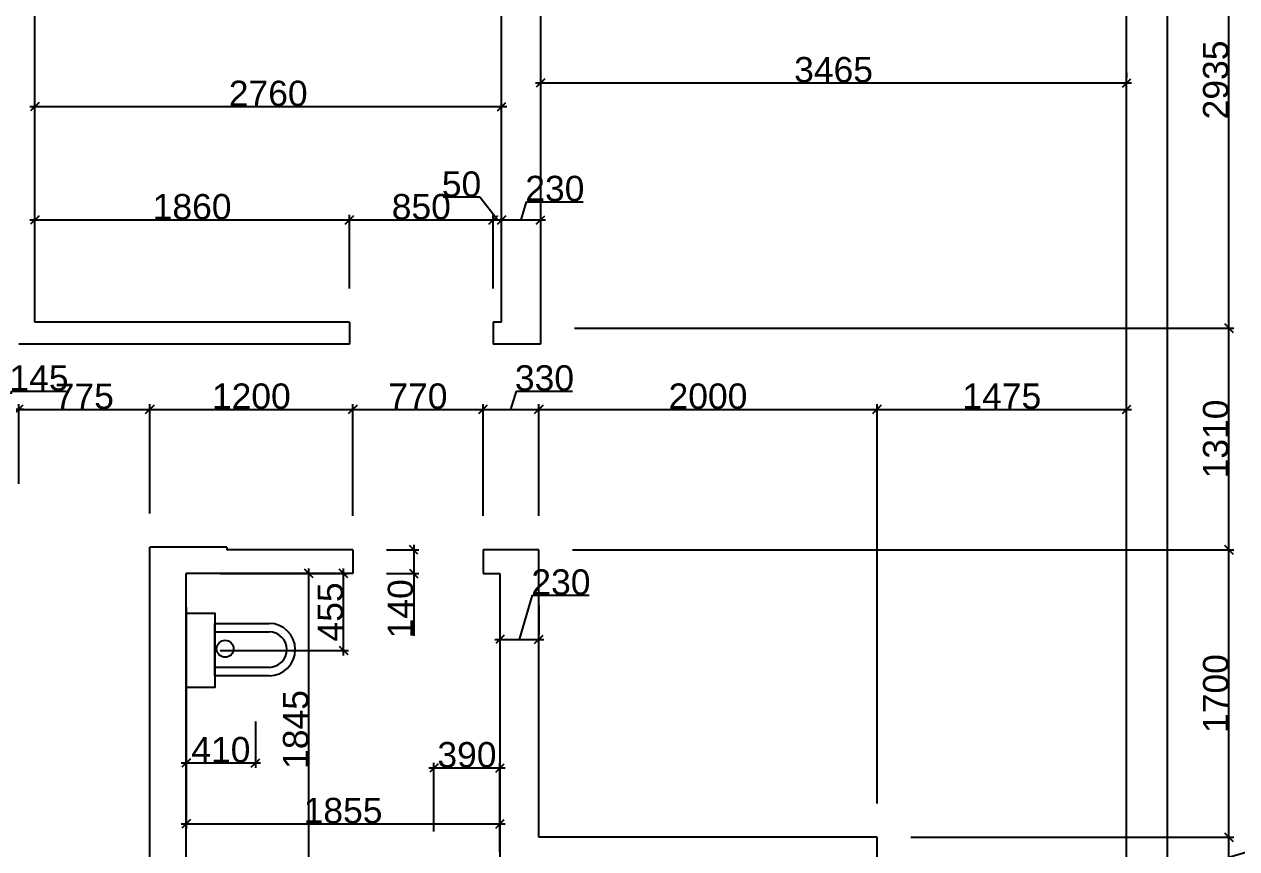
# Model space of a CAD drawing. Header units: millimetres. Extents: x -1666 to 220555, y -7114 to 28673.
# Drawn here: x 3748 to 10916, y 513 to 5387 of the extents above; entities that cross this region are included whole.
import ezdxf

# ---------------------------------------------------------------- set-up
doc = ezdxf.new("R2010")
doc.units = ezdxf.units.MM
doc.header["$LTSCALE"] = 80
doc.layers.add('daochu', color=7, linetype='Continuous')
doc.styles.get("Standard").update_dxf_attribs({"font": 'arial.ttf'})
doc.dimstyles.new('ISO-25', dxfattribs={"dimtxt": 150, "dimasz": 50, "dimexe": 30, "dimexo": 200, "dimtad": 1, "dimtxsty": 'Standard', "dimblk": 'OBLIQUE', "dimcen": 2.5, "dimdle": 30, "dimclrd": 3, "dimclre": 3, "dimclrt": 3, "dimadec": 0, "dimazin": 0, "dimtfac": 1, "dimtmove": 0, "dimatfit": 3, "dimfxl": 1, "dimtfillclr": 3, "dimarcsym": 0})

# ---------------------------------------------------------------- blocks, each defined once
blk = doc.blocks.new('_Oblique')
at = {"color": 0, "linetype": 'ByBlock', "lineweight": -2}
blk.add_line((-0.5, -0.5), (0.5, 0.5), dxfattribs=at)
blk = doc.blocks.new('*D35')
at = {"color": 3, "lineweight": -2, "transparency": 16777216}
for p, q in [((6170, 615), (6170, 1020)), ((6560, 495), (6560, 1020)), ((6140, 990), (6590, 990))]:
    blk.add_line(p, q, dxfattribs=at)
at = {"layer": 'Defpoints', "color": 0, "transparency": 16777216}
for p in [(6560, 990), (6170, 415), (6560, 295)]:
    blk.add_point(p, dxfattribs=at)
at = {"color": 3, "lineweight": -2, "transparency": 16777216, "xscale": 50, "yscale": 50, "zscale": 50, "rotation": 180}
blk.add_blockref('_Oblique', (6170, 990), dxfattribs=at)
at = {"color": 3, "lineweight": -2, "transparency": 16777216, "xscale": 50, "yscale": 50, "zscale": 50}
blk.add_blockref('_Oblique', (6560, 990), dxfattribs=at)
at = {"color": 3, "transparency": 16777216, "insert": (6365, 1067.3), "char_height": 150, "attachment_point": 5}
blk.add_mtext('390', dxfattribs=at)
blk = doc.blocks.new('*D60')
at = {"color": 3, "lineweight": -2, "transparency": 16777216}
for p, q in [((3780, 4230), (5700, 4230)), ((3810, 3825), (3810, 4260)), ((5670, 3825), (5670, 4260))]:
    blk.add_line(p, q, dxfattribs=at)
at = {"layer": 'Defpoints', "color": 0, "transparency": 16777216}
for p in [(5670, 4230), (3810, 3625), (5670, 3625)]:
    blk.add_point(p, dxfattribs=at)
at = {"color": 3, "lineweight": -2, "transparency": 16777216, "xscale": 50, "yscale": 50, "zscale": 50, "rotation": 180}
blk.add_blockref('_Oblique', (3810, 4230), dxfattribs=at)
at = {"color": 3, "lineweight": -2, "transparency": 16777216, "xscale": 50, "yscale": 50, "zscale": 50}
blk.add_blockref('_Oblique', (5670, 4230), dxfattribs=at)
at = {"color": 3, "transparency": 16777216, "insert": (4740, 4307.2), "char_height": 150, "attachment_point": 5}
blk.add_mtext('1860', dxfattribs=at)
blk = doc.blocks.new('*D61')
at = {"color": 3, "lineweight": -2, "transparency": 16777216}
for p, q in [((5640, 4230), (6550, 4230)), ((5670, 3825), (5670, 4260)), ((6520, 3825), (6520, 4260))]:
    blk.add_line(p, q, dxfattribs=at)
at = {"layer": 'Defpoints', "color": 0, "transparency": 16777216}
for p in [(6520, 4230), (5670, 3625), (6520, 3625)]:
    blk.add_point(p, dxfattribs=at)
at = {"color": 3, "lineweight": -2, "transparency": 16777216, "xscale": 50, "yscale": 50, "zscale": 50, "rotation": 180}
blk.add_blockref('_Oblique', (5670, 4230), dxfattribs=at)
at = {"color": 3, "lineweight": -2, "transparency": 16777216, "xscale": 50, "yscale": 50, "zscale": 50}
blk.add_blockref('_Oblique', (6520, 4230), dxfattribs=at)
at = {"color": 3, "transparency": 16777216, "insert": (6095, 4307.2), "char_height": 150, "attachment_point": 5}
blk.add_mtext('850', dxfattribs=at)
blk = doc.blocks.new('*D62')
at = {"color": 3, "lineweight": -2, "transparency": 16777216}
for p, q in [((6440.6, 4363.7), (6225, 4363.7)), ((6545, 4230), (6440.6, 4363.7)), ((6490, 4230), (6600, 4230)), ((6520, 3825), (6520, 4260)), ((6570, 3940), (6570, 4260))]:
    blk.add_line(p, q, dxfattribs=at)
at = {"layer": 'Defpoints', "color": 0, "transparency": 16777216}
for p in [(6570, 4230), (6570, 3740), (6520, 3625)]:
    blk.add_point(p, dxfattribs=at)
at = {"color": 3, "lineweight": -2, "transparency": 16777216, "xscale": 50, "yscale": 50, "zscale": 50, "rotation": 180}
blk.add_blockref('_Oblique', (6520, 4230), dxfattribs=at)
at = {"color": 3, "lineweight": -2, "transparency": 16777216, "xscale": 50, "yscale": 50, "zscale": 50}
blk.add_blockref('_Oblique', (6570, 4230), dxfattribs=at)
at = {"color": 3, "transparency": 16777216, "insert": (6332.8, 4440.9), "char_height": 150, "attachment_point": 5}
blk.add_mtext('50', dxfattribs=at)
blk = doc.blocks.new('*D68')
at = {"color": 3, "lineweight": -2, "transparency": 16777216}
for p, q in [((5430, 265), (5430, 2170)), ((4905, 2140), (5460, 2140)), ((4905, 295), (5460, 295))]:
    blk.add_line(p, q, dxfattribs=at)
at = {"layer": 'Defpoints', "color": 0, "transparency": 16777216}
for p in [(4705, 2140), (5430, 2140), (4705, 295)]:
    blk.add_point(p, dxfattribs=at)
at = {"color": 3, "lineweight": -2, "transparency": 16777216, "xscale": 50, "yscale": 50, "zscale": 50}
for p, rotation in [((5430, 2140), 90), ((5430, 295), 270)]:
    blk.add_blockref('_Oblique', p, dxfattribs=dict(at, rotation=rotation))
at = {"color": 3, "transparency": 16777216, "insert": (5352.8, 1217.5), "char_height": 150, "attachment_point": 5, "rotation": 90}
blk.add_mtext('1845', dxfattribs=at)
blk = doc.blocks.new('*D69')
at = {"color": 3, "lineweight": -2, "transparency": 16777216}
for p, q in [((3685, 3110), (4520, 3110)), ((3715, 2670), (3715, 3140)), ((4490, 2495), (4490, 3140))]:
    blk.add_line(p, q, dxfattribs=at)
at = {"layer": 'Defpoints', "color": 0, "transparency": 16777216}
for p in [(4490, 3110), (3715, 2470), (4490, 2295)]:
    blk.add_point(p, dxfattribs=at)
at = {"color": 3, "lineweight": -2, "transparency": 16777216, "xscale": 50, "yscale": 50, "zscale": 50, "rotation": 180}
blk.add_blockref('_Oblique', (3715, 3110), dxfattribs=at)
at = {"color": 3, "lineweight": -2, "transparency": 16777216, "xscale": 50, "yscale": 50, "zscale": 50}
blk.add_blockref('_Oblique', (4490, 3110), dxfattribs=at)
at = {"color": 3, "transparency": 16777216, "insert": (4102.5, 3186.9), "char_height": 150, "attachment_point": 5}
blk.add_mtext('775', dxfattribs=at)
blk = doc.blocks.new('*D70')
at = {"color": 3, "lineweight": -2, "transparency": 16777216}
for p, q in [((4460, 3110), (5720, 3110)), ((4490, 2495), (4490, 3140)), ((5690, 2480), (5690, 3140))]:
    blk.add_line(p, q, dxfattribs=at)
at = {"layer": 'Defpoints', "color": 0, "transparency": 16777216}
for p in [(5690, 3110), (4490, 2295), (5690, 2280)]:
    blk.add_point(p, dxfattribs=at)
at = {"color": 3, "lineweight": -2, "transparency": 16777216, "xscale": 50, "yscale": 50, "zscale": 50, "rotation": 180}
blk.add_blockref('_Oblique', (4490, 3110), dxfattribs=at)
at = {"color": 3, "lineweight": -2, "transparency": 16777216, "xscale": 50, "yscale": 50, "zscale": 50}
blk.add_blockref('_Oblique', (5690, 3110), dxfattribs=at)
at = {"color": 3, "transparency": 16777216, "insert": (5090, 3187.2), "char_height": 150, "attachment_point": 5}
blk.add_mtext('1200', dxfattribs=at)
blk = doc.blocks.new('*D71')
at = {"color": 3, "lineweight": -2, "transparency": 16777216}
for p, q in [((5660, 3110), (6490, 3110)), ((5690, 2480), (5690, 3140)), ((6460, 2480), (6460, 3140))]:
    blk.add_line(p, q, dxfattribs=at)
at = {"layer": 'Defpoints', "color": 0, "transparency": 16777216}
for p in [(6460, 3110), (5690, 2280), (6460, 2280)]:
    blk.add_point(p, dxfattribs=at)
at = {"color": 3, "lineweight": -2, "transparency": 16777216, "xscale": 50, "yscale": 50, "zscale": 50, "rotation": 180}
blk.add_blockref('_Oblique', (5690, 3110), dxfattribs=at)
at = {"color": 3, "lineweight": -2, "transparency": 16777216, "xscale": 50, "yscale": 50, "zscale": 50}
blk.add_blockref('_Oblique', (6460, 3110), dxfattribs=at)
at = {"color": 3, "transparency": 16777216, "insert": (6075, 3187.2), "char_height": 150, "attachment_point": 5}
blk.add_mtext('770', dxfattribs=at)
blk = doc.blocks.new('*D72')
at = {"color": 3, "lineweight": -2, "transparency": 16777216}
for p, q in [((6625, 3110), (6657.3, 3217.6)), ((6657.3, 3217.6), (6989.3, 3217.6)), ((6430, 3110), (6820, 3110)), ((6460, 2480), (6460, 3140)), ((6790, 2480), (6790, 3140))]:
    blk.add_line(p, q, dxfattribs=at)
at = {"layer": 'Defpoints', "color": 0, "transparency": 16777216}
for p in [(6790, 3110), (6460, 2280), (6790, 2280)]:
    blk.add_point(p, dxfattribs=at)
at = {"color": 3, "lineweight": -2, "transparency": 16777216, "xscale": 50, "yscale": 50, "zscale": 50, "rotation": 180}
blk.add_blockref('_Oblique', (6460, 3110), dxfattribs=at)
at = {"color": 3, "lineweight": -2, "transparency": 16777216, "xscale": 50, "yscale": 50, "zscale": 50}
blk.add_blockref('_Oblique', (6790, 3110), dxfattribs=at)
at = {"color": 3, "transparency": 16777216, "insert": (6823.3, 3294.8), "char_height": 150, "attachment_point": 5}
blk.add_mtext('330', dxfattribs=at)
blk = doc.blocks.new('*D73')
at = {"color": 3, "lineweight": -2, "transparency": 16777216}
for p, q in [((6760, 3110), (8820, 3110)), ((6790, 2480), (6790, 3140)), ((8790, 780), (8790, 3140))]:
    blk.add_line(p, q, dxfattribs=at)
at = {"layer": 'Defpoints', "color": 0, "transparency": 16777216}
for p in [(8790, 3110), (6790, 2280), (8790, 580)]:
    blk.add_point(p, dxfattribs=at)
at = {"color": 3, "lineweight": -2, "transparency": 16777216, "xscale": 50, "yscale": 50, "zscale": 50, "rotation": 180}
blk.add_blockref('_Oblique', (6790, 3110), dxfattribs=at)
at = {"color": 3, "lineweight": -2, "transparency": 16777216, "xscale": 50, "yscale": 50, "zscale": 50}
blk.add_blockref('_Oblique', (8790, 3110), dxfattribs=at)
at = {"color": 3, "transparency": 16777216, "insert": (7790, 3187.2), "char_height": 150, "attachment_point": 5}
blk.add_mtext('2000', dxfattribs=at)
blk = doc.blocks.new('*D74')
at = {"color": 3, "lineweight": -2, "transparency": 16777216}
for p, q in [((8760, 3110), (10295, 3110)), ((8790, 780), (8790, 3140)), ((10265, 3130), (10265, 3140))]:
    blk.add_line(p, q, dxfattribs=at)
at = {"layer": 'Defpoints', "color": 0, "transparency": 16777216}
for p in [(10265, 3110), (10265, 2930), (8790, 580)]:
    blk.add_point(p, dxfattribs=at)
at = {"color": 3, "lineweight": -2, "transparency": 16777216, "xscale": 50, "yscale": 50, "zscale": 50, "rotation": 180}
blk.add_blockref('_Oblique', (8790, 3110), dxfattribs=at)
at = {"color": 3, "lineweight": -2, "transparency": 16777216, "xscale": 50, "yscale": 50, "zscale": 50}
blk.add_blockref('_Oblique', (10265, 3110), dxfattribs=at)
at = {"color": 3, "transparency": 16777216, "insert": (9527.5, 3187.2), "char_height": 150, "attachment_point": 5}
blk.add_mtext('1475', dxfattribs=at)
blk = doc.blocks.new('*D78')
at = {"color": 3, "lineweight": -2, "transparency": 16777216}
for p, q in [((11130.8, 540.8), (11130.8, 877.1)), ((8990, 580), (10900, 580)), ((10870, 315), (10870, 610)), ((10870, 462.5), (11130.8, 540.8)), ((8990, 345), (10900, 345))]:
    blk.add_line(p, q, dxfattribs=at)
at = {"layer": 'Defpoints', "color": 0, "transparency": 16777216}
for p in [(8790, 580), (10870, 580), (8790, 345)]:
    blk.add_point(p, dxfattribs=at)
at = {"color": 3, "lineweight": -2, "transparency": 16777216, "xscale": 50, "yscale": 50, "zscale": 50}
for p, rotation in [((10870, 580), 90), ((10870, 345), 270)]:
    blk.add_blockref('_Oblique', p, dxfattribs=dict(at, rotation=rotation))
at = {"color": 3, "transparency": 16777216, "insert": (11053.6, 708.9), "char_height": 150, "attachment_point": 5, "rotation": 90}
blk.add_mtext('235', dxfattribs=at)
blk = doc.blocks.new('*D79')
at = {"color": 3, "lineweight": -2, "transparency": 16777216}
for p, q in [((10870, 550), (10870, 2310)), ((6990, 2280), (10900, 2280)), ((8990, 580), (10900, 580))]:
    blk.add_line(p, q, dxfattribs=at)
at = {"layer": 'Defpoints', "color": 0, "transparency": 16777216}
for p in [(6790, 2280), (10870, 2280), (8790, 580)]:
    blk.add_point(p, dxfattribs=at)
at = {"color": 3, "lineweight": -2, "transparency": 16777216, "xscale": 50, "yscale": 50, "zscale": 50}
for p, rotation in [((10870, 2280), 90), ((10870, 580), 270)]:
    blk.add_blockref('_Oblique', p, dxfattribs=dict(at, rotation=rotation))
at = {"color": 3, "transparency": 16777216, "insert": (10792.8, 1430), "char_height": 150, "attachment_point": 5, "rotation": 90}
blk.add_mtext('1700', dxfattribs=at)
blk = doc.blocks.new('*D80')
at = {"color": 3, "lineweight": -2, "transparency": 16777216}
for p, q in [((7000, 3590), (10900, 3590)), ((10870, 2250), (10870, 3620)), ((6990, 2280), (10900, 2280))]:
    blk.add_line(p, q, dxfattribs=at)
at = {"layer": 'Defpoints', "color": 0, "transparency": 16777216}
for p in [(6800, 3590), (10870, 3590), (6790, 2280)]:
    blk.add_point(p, dxfattribs=at)
at = {"color": 3, "lineweight": -2, "transparency": 16777216, "xscale": 50, "yscale": 50, "zscale": 50}
for p, rotation in [((10870, 3590), 90), ((10870, 2280), 270)]:
    blk.add_blockref('_Oblique', p, dxfattribs=dict(at, rotation=rotation))
at = {"color": 3, "transparency": 16777216, "insert": (10792.7, 2935), "char_height": 150, "attachment_point": 5, "rotation": 90}
blk.add_mtext('1310', dxfattribs=at)
blk = doc.blocks.new('*D81')
at = {"color": 3, "lineweight": -2, "transparency": 16777216}
for p, q in [((10465, 6525), (10900, 6525)), ((10870, 3560), (10870, 6555)), ((7000, 3590), (10900, 3590))]:
    blk.add_line(p, q, dxfattribs=at)
at = {"layer": 'Defpoints', "color": 0, "transparency": 16777216}
for p in [(10265, 6525), (10870, 6525), (6800, 3590)]:
    blk.add_point(p, dxfattribs=at)
at = {"color": 3, "lineweight": -2, "transparency": 16777216, "xscale": 50, "yscale": 50, "zscale": 50}
for p, rotation in [((10870, 6525), 90), ((10870, 3590), 270)]:
    blk.add_blockref('_Oblique', p, dxfattribs=dict(at, rotation=rotation))
at = {"color": 3, "transparency": 16777216, "insert": (10792.7, 5057.5), "char_height": 150, "attachment_point": 5, "rotation": 90}
blk.add_mtext('2935', dxfattribs=at)
blk = doc.blocks.new('*D89')
at = {"color": 3, "lineweight": -2, "transparency": 16777216}
for p, q in [((4705, 1940), (4705, 630)), ((6560, 1940), (6560, 630)), ((4675, 660), (6590, 660))]:
    blk.add_line(p, q, dxfattribs=at)
at = {"layer": 'Defpoints', "color": 0, "transparency": 16777216}
for p in [(4705, 2140), (6560, 2140), (6560, 660)]:
    blk.add_point(p, dxfattribs=at)
at = {"color": 3, "lineweight": -2, "transparency": 16777216, "xscale": 50, "yscale": 50, "zscale": 50, "rotation": 180}
blk.add_blockref('_Oblique', (4705, 660), dxfattribs=at)
at = {"color": 3, "lineweight": -2, "transparency": 16777216, "xscale": 50, "yscale": 50, "zscale": 50}
blk.add_blockref('_Oblique', (6560, 660), dxfattribs=at)
at = {"color": 3, "transparency": 16777216, "insert": (5632.5, 737.2), "char_height": 150, "attachment_point": 5}
blk.add_mtext('1855', dxfattribs=at)
blk = doc.blocks.new('*D91')
at = {"color": 3, "lineweight": -2, "transparency": 16777216}
for p, q in [((3780, 4900), (6600, 4900)), ((3810, 4772.5), (3810, 4870)), ((6570, 4772.5), (6570, 4870))]:
    blk.add_line(p, q, dxfattribs=at)
at = {"layer": 'Defpoints', "color": 0, "transparency": 16777216}
for p in [(3810, 4972.5), (6570, 4972.5), (6570, 4900)]:
    blk.add_point(p, dxfattribs=at)
at = {"color": 3, "lineweight": -2, "transparency": 16777216, "xscale": 50, "yscale": 50, "zscale": 50, "rotation": 180}
blk.add_blockref('_Oblique', (3810, 4900), dxfattribs=at)
at = {"color": 3, "lineweight": -2, "transparency": 16777216, "xscale": 50, "yscale": 50, "zscale": 50}
blk.add_blockref('_Oblique', (6570, 4900), dxfattribs=at)
at = {"color": 3, "transparency": 16777216, "insert": (5190, 4977.2), "char_height": 150, "attachment_point": 5}
blk.add_mtext('2760', dxfattribs=at)
blk = doc.blocks.new('*D92')
at = {"color": 3, "lineweight": -2, "transparency": 16777216}
for p, q in [((6800, 5100), (6800, 5070)), ((10265, 5100), (10265, 5070)), ((6770, 5040), (10295, 5040))]:
    blk.add_line(p, q, dxfattribs=at)
at = {"layer": 'Defpoints', "color": 0, "transparency": 16777216}
for p in [(10265, 5040), (6800, 4900), (10265, 4900)]:
    blk.add_point(p, dxfattribs=at)
at = {"color": 3, "lineweight": -2, "transparency": 16777216, "xscale": 50, "yscale": 50, "zscale": 50, "rotation": 180}
blk.add_blockref('_Oblique', (6800, 5040), dxfattribs=at)
at = {"color": 3, "lineweight": -2, "transparency": 16777216, "xscale": 50, "yscale": 50, "zscale": 50}
blk.add_blockref('_Oblique', (10265, 5040), dxfattribs=at)
at = {"color": 3, "transparency": 16777216, "insert": (8532.5, 5117.3), "char_height": 150, "attachment_point": 5}
blk.add_mtext('3465', dxfattribs=at)
blk = doc.blocks.new('*D93')
at = {"color": 3, "lineweight": -2, "transparency": 16777216}
for p, q in [((6800, 4420), (6800, 4260)), ((6685, 4230), (6717.3, 4337.6)), ((6717.3, 4337.6), (7052, 4337.6)), ((6540, 4230), (6830, 4230)), ((6570, 3940), (6570, 4260))]:
    blk.add_line(p, q, dxfattribs=at)
at = {"layer": 'Defpoints', "color": 0, "transparency": 16777216}
for p in [(6800, 4230), (6800, 4220), (6570, 3740)]:
    blk.add_point(p, dxfattribs=at)
at = {"color": 3, "lineweight": -2, "transparency": 16777216, "xscale": 50, "yscale": 50, "zscale": 50, "rotation": 180}
blk.add_blockref('_Oblique', (6570, 4230), dxfattribs=at)
at = {"color": 3, "lineweight": -2, "transparency": 16777216, "xscale": 50, "yscale": 50, "zscale": 50}
blk.add_blockref('_Oblique', (6800, 4230), dxfattribs=at)
at = {"color": 3, "transparency": 16777216, "insert": (6884.6, 4414.8), "char_height": 150, "attachment_point": 5}
blk.add_mtext('230', dxfattribs=at)
blk = doc.blocks.new('*D94')
at = {"color": 3, "lineweight": -2, "transparency": 16777216}
for p, q in [((6675, 1750), (6753.3, 2010.8)), ((6753.3, 2010.8), (7088, 2010.8)), ((6560, 1940), (6560, 1720)), ((6790, 1950), (6790, 1780)), ((6530, 1750), (6820, 1750))]:
    blk.add_line(p, q, dxfattribs=at)
at = {"layer": 'Defpoints', "color": 0, "transparency": 16777216}
for p in [(6560, 2140), (6790, 1750), (6790, 1750)]:
    blk.add_point(p, dxfattribs=at)
at = {"color": 3, "lineweight": -2, "transparency": 16777216, "xscale": 50, "yscale": 50, "zscale": 50, "rotation": 180}
blk.add_blockref('_Oblique', (6560, 1750), dxfattribs=at)
at = {"color": 3, "lineweight": -2, "transparency": 16777216, "xscale": 50, "yscale": 50, "zscale": 50}
blk.add_blockref('_Oblique', (6790, 1750), dxfattribs=at)
at = {"color": 3, "transparency": 16777216, "insert": (6920.6, 2088.1), "char_height": 150, "attachment_point": 5}
blk.add_mtext('230', dxfattribs=at)
blk = doc.blocks.new('*D96')
at = {"color": 3, "lineweight": -2, "transparency": 16777216}
for p, q in [((11370, 8460), (11370, -1750)), ((10465, 8430), (11400, 8430)), ((10465, -1720), (11400, -1720))]:
    blk.add_line(p, q, dxfattribs=at)
at = {"layer": 'Defpoints', "color": 0, "transparency": 16777216}
for p in [(10265, 8430), (10265, -1720), (11370, -1720)]:
    blk.add_point(p, dxfattribs=at)
at = {"color": 3, "lineweight": -2, "transparency": 16777216, "xscale": 50, "yscale": 50, "zscale": 50}
for p, rotation in [((11370, 8430), 90), ((11370, -1720), 270)]:
    blk.add_blockref('_Oblique', p, dxfattribs=dict(at, rotation=rotation))
at = {"color": 3, "transparency": 16777216, "insert": (11292.8, 3355), "char_height": 150, "attachment_point": 5, "rotation": 90}
blk.add_mtext('10150', dxfattribs=at)
blk = doc.blocks.new('*D105')
at = {"color": 3, "lineweight": -2, "transparency": 16777216}
for p, q in [((6050, 2310), (6050, 2140)), ((5890, 2280), (6080, 2280)), ((5890, 2140), (6080, 2140)), ((6050, 2140), (6050, 1772))]:
    blk.add_line(p, q, dxfattribs=at)
at = {"layer": 'Defpoints', "color": 0, "transparency": 16777216}
for p in [(5690, 2280), (5690, 2140), (6050, 2140)]:
    blk.add_point(p, dxfattribs=at)
at = {"color": 3, "lineweight": -2, "transparency": 16777216, "xscale": 50, "yscale": 50, "zscale": 50}
for p, rotation in [((6050, 2280), 90), ((6050, 2140), 270)]:
    blk.add_blockref('_Oblique', p, dxfattribs=dict(at, rotation=rotation))
at = {"color": 3, "transparency": 16777216, "insert": (5972.8, 1931), "char_height": 150, "attachment_point": 5, "rotation": 90}
blk.add_mtext('140', dxfattribs=at)
blk = doc.blocks.new('*D106')
at = {"color": 3, "lineweight": -2, "transparency": 16777216}
for p, q in [((5635, 1655), (5635, 2170)), ((5382.5, 2140), (5665, 2140)), ((4905, 1685), (5665, 1685))]:
    blk.add_line(p, q, dxfattribs=at)
at = {"layer": 'Defpoints', "color": 0, "transparency": 16777216}
for p in [(5182.5, 2140), (5635, 2140), (4705, 1685)]:
    blk.add_point(p, dxfattribs=at)
at = {"color": 3, "lineweight": -2, "transparency": 16777216, "xscale": 50, "yscale": 50, "zscale": 50}
for p, rotation in [((5635, 2140), 90), ((5635, 1685), 270)]:
    blk.add_blockref('_Oblique', p, dxfattribs=dict(at, rotation=rotation))
at = {"color": 3, "transparency": 16777216, "insert": (5558.1, 1912.5), "char_height": 150, "attachment_point": 5, "rotation": 90}
blk.add_mtext('455', dxfattribs=at)
blk = doc.blocks.new('*D107')
at = {"color": 3, "lineweight": -2, "transparency": 16777216}
for p, q in [((4705, 1265), (4705, 990)), ((5115, 1265), (5115, 990)), ((4675, 1020), (5145, 1020))]:
    blk.add_line(p, q, dxfattribs=at)
at = {"layer": 'Defpoints', "color": 0, "transparency": 16777216}
for p in [(4705, 1465), (5115, 1465), (5115, 1020)]:
    blk.add_point(p, dxfattribs=at)
at = {"color": 3, "lineweight": -2, "transparency": 16777216, "xscale": 50, "yscale": 50, "zscale": 50, "rotation": 180}
blk.add_blockref('_Oblique', (4705, 1020), dxfattribs=at)
at = {"color": 3, "lineweight": -2, "transparency": 16777216, "xscale": 50, "yscale": 50, "zscale": 50}
blk.add_blockref('_Oblique', (5115, 1020), dxfattribs=at)
at = {"color": 3, "transparency": 16777216, "insert": (4910, 1097.2), "char_height": 150, "attachment_point": 5}
blk.add_mtext('410', dxfattribs=at)
blk = doc.blocks.new('*D108')
at = {"color": 3, "lineweight": -2, "transparency": 16777216}
for p, q in [((3642.5, 3110), (3674.8, 3217.5)), ((3674.8, 3217.5), (3994.4, 3217.5)), ((3745, 3110), (3540, 3110)), ((3570, 2670), (3570, 3140)), ((3715, 2670), (3715, 3140))]:
    blk.add_line(p, q, dxfattribs=at)
at = {"layer": 'Defpoints', "color": 0, "transparency": 16777216}
for p in [(3570, 3110), (3570, 2470), (3715, 2470)]:
    blk.add_point(p, dxfattribs=at)
at = {"color": 3, "lineweight": -2, "transparency": 16777216, "xscale": 50, "yscale": 50, "zscale": 50, "rotation": 180}
blk.add_blockref('_Oblique', (3570, 3110), dxfattribs=at)
at = {"color": 3, "lineweight": -2, "transparency": 16777216, "xscale": 50, "yscale": 50, "zscale": 50}
blk.add_blockref('_Oblique', (3715, 3110), dxfattribs=at)
at = {"color": 3, "transparency": 16777216, "insert": (3834.6, 3294.7), "char_height": 150, "attachment_point": 5}
blk.add_mtext('145', dxfattribs=at)

msp = doc.modelspace()

# ---------------------------------------------------------------- linework, layer by layer
at = {"color": 2, "true_color": 0xf1eb1f}
for p, q in [((10505, 8575), (10505, -1840)), ((6570, 3625), (6570, 7135)), ((6800, 6525), (6800, 3495)), ((10265, -1720), (10265, 6525)), ((3810, 3625), (3810, 6320)), ((5670, 3625), (3810, 3625)), ((5670, 3625), (5670, 3495)), ((6570, 3625), (6520, 3625)), ((6520, 3625), (6520, 3495)), ((5670, 3495), (3715, 3495)), ((6800, 3495), (6520, 3495)), ((4945, 2295), (4490, 2295)), ((4490, 0), (4490, 2295)), ((5690, 2280), (4945, 2280)), ((5690, 2280), (5690, 2140)), ((6790, 2280), (6460, 2280)), ((6460, 2280), (6460, 2140)), ((6790, 580), (6790, 2280)), ((4705, 295), (4705, 2140)), ((5690, 2140), (4705, 2140)), ((6460, 2140), (6560, 2140)), ((6560, 2140), (6560, 295)), ((8790, 580), (6790, 580)), ((8790, 345), (8790, 580))]:
    msp.add_line(p, q, dxfattribs=at)
at = {"color": 41, "true_color": 0xf4ee51}
for p, q in [((4875, 1845), (5195, 1845)), ((4875, 1535), (4875, 1845)), ((4875, 1795), (5195, 1795)), ((5195, 1585), (4875, 1585)), ((5195, 1535), (4875, 1535))]:
    msp.add_line(p, q, dxfattribs=at)
msp.add_lwpolyline([(4705, 1905), (4875, 1905), (4875, 1465), (4705, 1465)], close=True, dxfattribs=at)
for radius in [155, 105]:
    msp.add_arc((5195, 1690), radius, 270, 90, dxfattribs=at)
msp.add_ellipse((4935, 1695), major_axis=(0, 50), ratio=1, dxfattribs=at)
at = {"layer": 'daochu', "color": 41, "true_color": 0xf4ee51}
msp.add_line((4945, 2295), (4945, 2280), dxfattribs=at)

# ---------------------------------------------------------------- dimensions: what is measured, and where the dimension line sits
at = {"color": 41, "true_color": 0xf4ee51}
for base, p1, p2, picture, middle in [((11370, -1720), (10265, 8430), (10265, -1720), '*D96', (11292.789, 3355)), ((6050, 2140), (5690, 2280), (5690, 2140), '*D105', (5972.789, 1930.985)), ((5430, 2140), (4705, 295), (4705, 2140), '*D68', (5352.789, 1217.5)), ((5635, 2140), (4705, 1685), (5182.5, 2140), '*D106', (5558.096, 1912.5))]:
    dim = msp.add_linear_dim(base=base, p1=p1, p2=p2, angle=90, dimstyle='ISO-25', dxfattribs=at)
    dim.commit()
    dim.dimension.update_dxf_attribs({"geometry": picture, "text_midpoint": middle})
for base, p1, p2, picture, middle in [((10870, 6525), (6800, 3590), (10265, 6525), '*D81', (10792.738, 5057.5)), ((10870, 3590), (6790, 2280), (6800, 3590), '*D80', (10792.738, 2935)), ((10870, 2280), (8790, 580), (6790, 2280), '*D79', (10792.789, 1430)), ((10870, 580), (8790, 345), (8790, 580), '*D78', (11053.587, 541.38))]:
    dim = msp.add_linear_dim(base=base, p1=p1, p2=p2, angle=90, dimstyle='ISO-25', override={"dimtmove": 1}, dxfattribs=at)
    dim.commit()
    dim.dimension.update_dxf_attribs({"geometry": picture, "text_midpoint": middle})
for base, p1, p2, picture, middle in [((10265, 5040), (6800, 4900), (10265, 4900), '*D92', (8532.5, 5117.262)), ((6570, 4900), (3810, 4972.5), (6570, 4972.5), '*D91', (5190, 4977.211)), ((5670, 4230), (3810, 3625), (5670, 3625), '*D60', (4740, 4307.211)), ((4490, 3110), (3715, 2470), (4490, 2295), '*D69', (4102.5, 3186.904)), ((6560, 660), (4705, 2140), (6560, 2140), '*D89', (5632.5, 737.211)), ((5115, 1020), (4705, 1465), (5115, 1465), '*D107', (4910, 1097.211)), ((6560, 990), (6170, 415), (6560, 295), '*D35', (6365, 1067.262))]:
    dim = msp.add_linear_dim(base=base, p1=p1, p2=p2, dimstyle='ISO-25', dxfattribs=at)
    dim.commit()
    dim.dimension.update_dxf_attribs({"geometry": picture, "text_midpoint": middle})
dim = msp.add_linear_dim(base=(6570, 4230), p1=(6520, 3625), p2=(6570, 3740), dimstyle='ISO-25', override={"dimtmove": 1}, dxfattribs=at)
dim.commit()
dim.dimension.update_dxf_attribs({"geometry": '*D62', "text_midpoint": (6440, 4363.677), "dimtype": 160})
for base, p1, p2, picture, middle in [((6800, 4230), (6570, 3740), (6800, 4220), '*D93', (6717.897, 4414.837)), ((6520, 4230), (5670, 3625), (6520, 3625), '*D61', (6095, 4307.211)), ((3570, 3110), (3715, 2470), (3570, 2470), '*D108', (3675.382, 3294.734)), ((6790, 3110), (6460, 2280), (6790, 2280), '*D72', (6657.897, 3294.837)), ((5690, 3110), (4490, 2295), (5690, 2280), '*D70', (5090, 3187.211)), ((6460, 3110), (5690, 2280), (6460, 2280), '*D71', (6075, 3187.211)), ((8790, 3110), (6790, 2280), (8790, 580), '*D73', (7790, 3187.211)), ((10265, 3110), (8790, 580), (10265, 2930), '*D74', (9527.5, 3187.211)), ((6790, 1750), (6560, 2140), (6790, 1750), '*D94', (6753.88, 2088.111))]:
    dim = msp.add_linear_dim(base=base, p1=p1, p2=p2, dimstyle='ISO-25', override={"dimtmove": 1}, dxfattribs=at)
    dim.commit()
    dim.dimension.update_dxf_attribs({"geometry": picture, "text_midpoint": middle})

doc.saveas('drawing.dxf')
